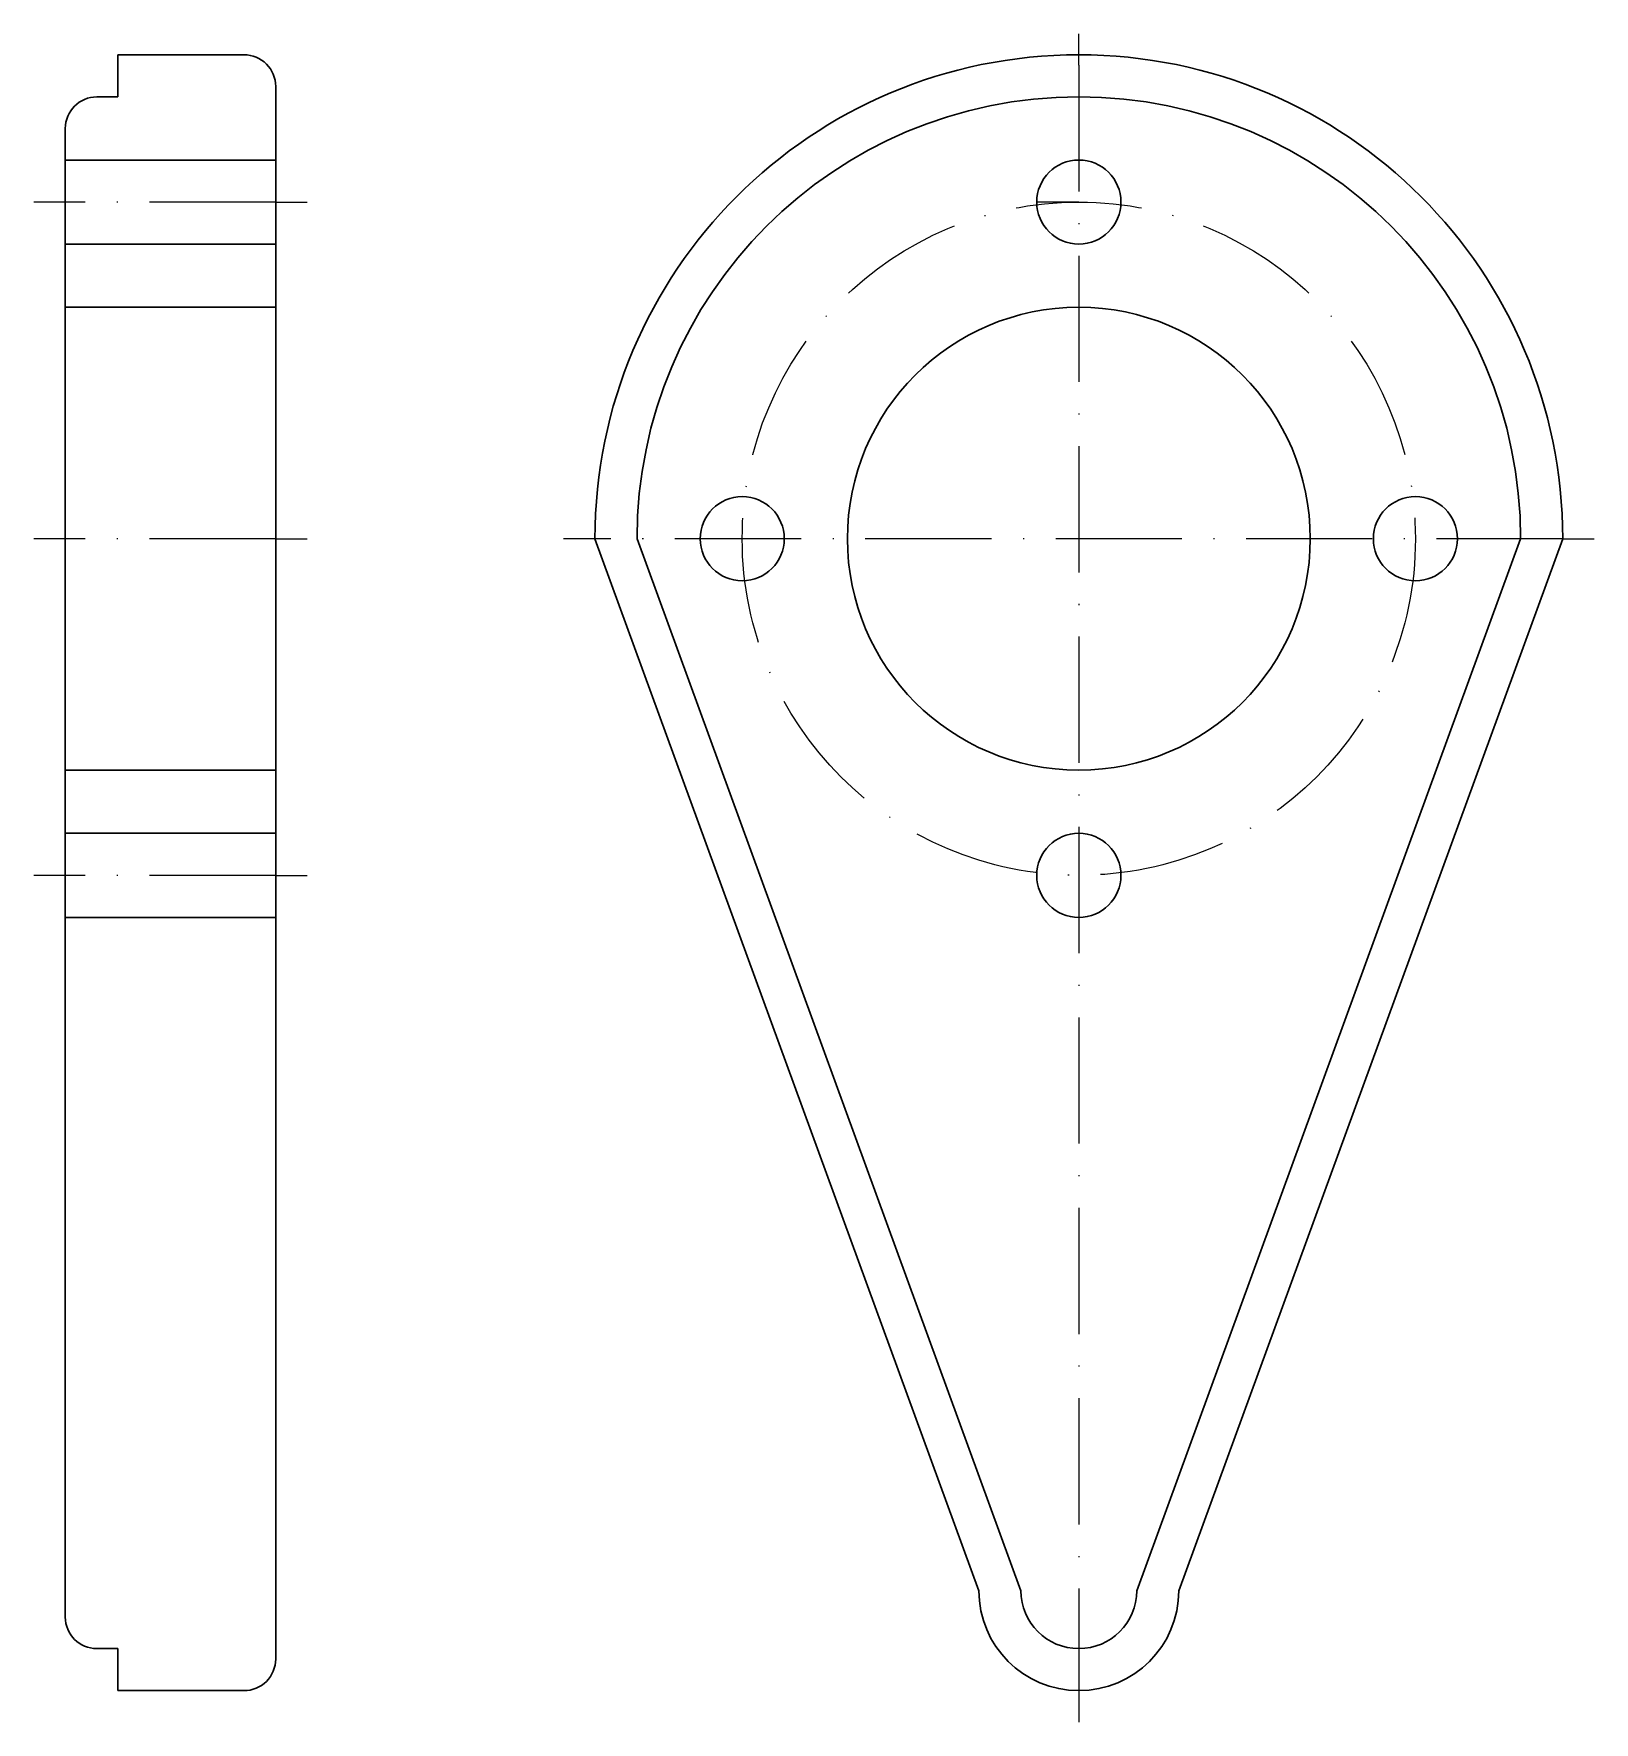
# Model space of a CAD drawing. Header units: millimetres. Extents: x 1403 to 8069, y 598 to 1926.
# Drawn here: x 7051.4 to 7199.8, y 1365 to 1525.5 of the extents above; entities that cross this region are included whole.
import ezdxf

# ---------------------------------------------------------------- set-up
doc = ezdxf.new("R2010")
doc.units = ezdxf.units.MM
doc.linetypes.add('ACAD_ISO10W100', pattern=[18, 12, -3, 0, -3])
doc.layers.add('Контур', color=7, linetype='Continuous', lineweight=30)
doc.layers.add('Оси', color=120, linetype='ACAD_ISO10W100')

# ---------------------------------------------------------------- blocks, each defined once
blk = doc.blocks.new('*U6')
at = {"layer": 'Контур'}
blk.add_circle((0, 0), 4, dxfattribs=at)
blk = doc.blocks.new('*U8')
at = {"layer": 'Контур', "color": 0, "linetype": 'ByBlock', "lineweight": -2, "transparency": 16777216}
for p, rotation in [((80, 210), 270.0000000000001), ((112, 178), 180), ((80, 146), 90.00000000000001)]:
    blk.add_blockref('*U6', p, dxfattribs=dict(at, rotation=rotation))
blk.add_blockref('*U6', (48, 178), dxfattribs=at)

msp = doc.modelspace()

# ---------------------------------------------------------------- linework, layer by layer
at = {"layer": 'Контур'}
for p, q in [((7059.414, 1523.542), (7059.414, 1519.542)), ((7059.414, 1519.542), (7057.414, 1519.542)), ((7054.414, 1516.542), (7054.414, 1375.042)), ((7074.414, 1513.542), (7054.414, 1513.542)), ((7074.414, 1505.542), (7054.414, 1505.542)), ((7074.414, 1499.542), (7054.414, 1499.542)), ((7141.267, 1377.542), (7104.767, 1477.542)), ((7108.767, 1477.542), (7145.267, 1377.542)), ((7192.767, 1477.542), (7156.267, 1377.542)), ((7196.767, 1477.542), (7160.267, 1377.542)), ((7074.414, 1455.542), (7054.414, 1455.542)), ((7074.414, 1449.542), (7054.414, 1449.542)), ((7074.414, 1441.542), (7054.414, 1441.542)), ((7057.414, 1372.042), (7059.414, 1372.042)), ((7059.414, 1372.042), (7059.414, 1368.042))]:
    msp.add_line(p, q, dxfattribs=at)
msp.add_lwpolyline([(7059.414, 1368.042), (7071.414, 1368.042, 0.4142136), (7074.414, 1371.042), (7074.414, 1520.542, 0.4142136), (7071.414, 1523.542), (7059.414, 1523.542)], format="xyb", dxfattribs=at)
msp.add_circle((7150.767, 1477.542), 22, dxfattribs=at)
for centre, radius, start, end in [((7150.767, 1477.542), 46, 0, 180), ((7057.414, 1516.542), 3, 90, 180), ((7150.767, 1477.542), 42, 0, 180), ((7150.767, 1377.542), 9.5, 180, 0), ((7150.767, 1377.542), 5.5, 180, 0), ((7057.414, 1375.042), 3, 180, 270)]:
    msp.add_arc(centre, radius, start, end, dxfattribs=at)
at = {"layer": 'Оси'}
for p, q in [((7150.767, 1522.542), (7150.767, 1525.542)), ((7150.767, 1522.542), (7150.767, 1368.042)), ((7054.414, 1509.542), (7051.414, 1509.542)), ((7074.414, 1509.542), (7054.414, 1509.542)), ((7074.414, 1509.542), (7077.414, 1509.542)), ((7150.767, 1509.542), (7146.767, 1509.542)), ((7054.414, 1477.542), (7051.414, 1477.542)), ((7074.414, 1477.542), (7054.414, 1477.542)), ((7074.414, 1477.542), (7077.414, 1477.542)), ((7104.767, 1477.542), (7101.767, 1477.542)), ((7196.767, 1477.542), (7104.767, 1477.542)), ((7196.767, 1477.542), (7199.767, 1477.542)), ((7054.414, 1445.542), (7051.414, 1445.542)), ((7074.414, 1445.542), (7054.414, 1445.542)), ((7074.414, 1445.542), (7077.414, 1445.542)), ((7150.767, 1368.042), (7150.767, 1365.042))]:
    msp.add_line(p, q, dxfattribs=at)
msp.add_circle((7150.767, 1477.542), 32, dxfattribs=at)

# ---------------------------------------------------------------- block references
at = {"layer": 'Контур', "rotation": 270}
msp.add_blockref('*U8', (6972.767, 1557.542), dxfattribs=at)

doc.saveas('drawing.dxf')
